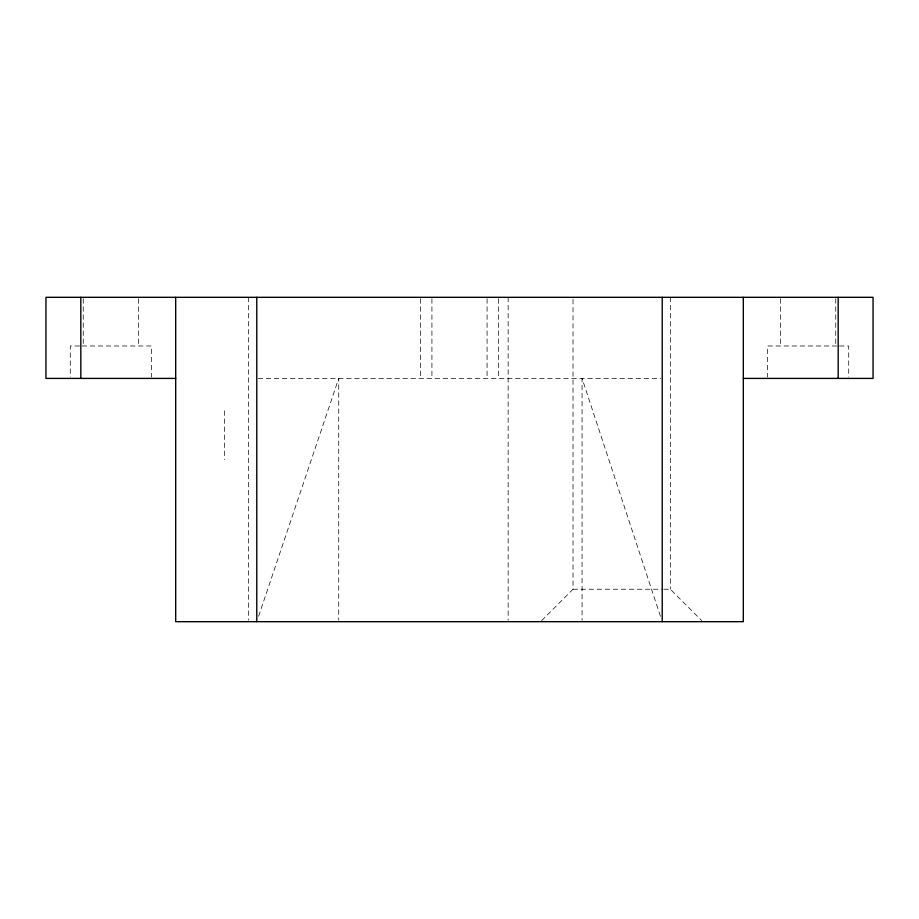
<?xml version="1.0" encoding="UTF-8"?>
<svg xmlns="http://www.w3.org/2000/svg" width="919" height="919" viewBox="0 0 919 919"><rect width="100%" height="100%" fill="white"/><g stroke="black" fill="none" stroke-linecap="round" stroke-linejoin="round"><path stroke-width="0.69" stroke-dasharray="4.59 3.45" d="M258.607 616.235L338.732 378.41L338.732 620.245M541.601 620.658L573.019 589.24L573.019 297.319M79.574 345.981L70.281 345.981L70.281 376.997M82.147 345.981L151.359 345.981L151.359 376.997M836.853 345.981L767.641 345.981L767.641 376.997M839.426 345.981L848.719 345.981L848.719 376.997M258.193 378.41L660.784 378.41M573.019 589.24L662.519 589.24M663.805 589.24L670.33 589.24L701.748 620.658M660.428 616.235L582.072 378.41L582.072 620.245M835.75 298.755L835.75 345.981M780.61 298.755L780.61 345.981M670.33 297.319L670.33 589.24M508.15 297.319L508.15 620.245M498.328 298.744L498.328 378.41M487.07 298.744L487.07 378.41M431.93 298.744L431.93 378.41M420.672 298.744L420.672 378.41M248.67 297.319L248.67 620.245M224.339 410.85L224.339 459.5M138.39 298.755L138.39 345.981M83.25 298.755L83.25 345.981"/><path stroke-width="1.38" d="M175.69 378.41L45.95 378.41L45.95 297.319L873.05 297.319L873.05 378.41L743.31 378.41M838.174 297.319L838.174 378.41M743.31 297.319L743.31 621.681L175.69 621.681L175.69 297.319M662.22 297.319L662.22 621.681M256.78 297.319L256.78 621.681M80.826 297.319L80.826 378.41"/></g></svg>
